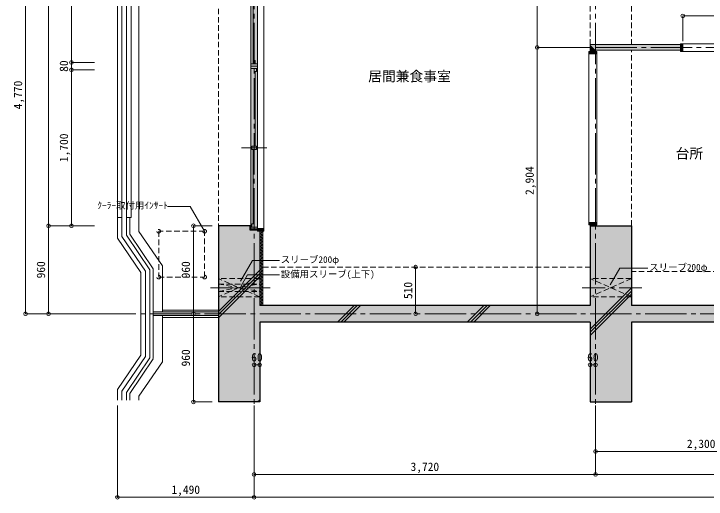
# Model space of a CAD drawing. Units: millimetres at full size, sheet at 1:50. Extents: x -9674 to 32603, y -6794 to 6791.
# Drawn here: x 13695 to 21237, y -5792 to -503 of the extents above; entities that cross this region are included whole.
import ezdxf
from ezdxf.enums import TextEntityAlignment as Align

# ---------------------------------------------------------------- set-up
doc = ezdxf.new("R2010")
doc.units = ezdxf.units.MM
doc.header["$LTSCALE"] = 50
doc.header["$PDMODE"] = 32
doc.header["$PDSIZE"] = 40
for name, pattern in [('CHAIN1', [8, 5, -1, 1, -1]), ('CHAIN2', [12, 9, -1, 1, -1]), ('DASHED1', [1.8, 1.2, -0.6])]:
    doc.linetypes.add(name, pattern=pattern)
for name, color, linetype, lineweight in [('1-0_芯', 7, 'CHAIN2', 9), ('1-1_躯体', 2, 'Continuous', 25), ('1-2_間仕切', 3, 'Continuous', 18), ('1-3_建具', 3, 'Continuous', 18), ('1-6_ﾊﾞﾙｺﾆｰ・階段', 4, 'Continuous', 9), ('1-7_その他', 7, 'DASHED1', 9), ('1-8_ハッチ', 4, 'Continuous', 9), ('1-A_文字', 7, 'Continuous', 9), ('1-B_寸法', 7, 'Continuous', 9), ('1-C_梁', 7, 'DASHED1', 9)]:
    doc.layers.add(name, color=color, linetype=linetype, lineweight=lineweight)
for name, color, linetype in [('4-0', 1, 'Continuous'), ('4-1', 2, 'Continuous'), ('4-2', 4, 'Continuous'), ('4-B', 30, 'Continuous'), ('4-F', 4, 'Continuous')]:
    doc.layers.add(name, color=color, linetype=linetype)
doc.styles.add('ＭＳ ゴシック', font='')
doc.styles.get('ＭＳ ゴシック').set_extended_font_data('MS Gothic')

msp = doc.modelspace()

# ---------------------------------------------------------------- linework, layer by layer
at = {"layer": '1-0_芯'}
for p, q in [((16312.51, 4197.52), (16312.51, -4772.48)), ((20032.51, 4197.52), (20032.51, -4772.48)), ((20032.51, -868.48), (25282.51, -868.48)), ((14572.51, -3772.48), (31582.51, -3772.48))]:
    msp.add_line(p, q, dxfattribs=at)
at = {"layer": '1-1_躯体'}
for p, q in [((16267.51, -2812.48), (15922.51, -2812.48)), ((15922.51, -2812.48), (15922.51, -4732.48)), ((16267.51, -2862.48), (16267.51, -2812.48)), ((16347.51, -2862.48), (16267.51, -2862.48)), ((19972.51, -2812.48), (19972.51, -3682.48)), ((16372.51, -2872.48), (16372.51, -3682.48)), ((19972.51, -3682.48), (16372.51, -3682.48)), ((24922.51, -3682.48), (20422.51, -3682.48)), ((19972.51, -3862.48), (16372.51, -3862.48)), ((16372.51, -3862.48), (16372.51, -4732.48)), ((19972.51, -3862.48), (19972.51, -4732.48)), ((24922.51, -3862.48), (20422.51, -3862.48)), ((20422.51, -3862.48), (20422.51, -4732.48)), ((16372.51, -4732.48), (15922.51, -4732.48)), ((19972.51, -4732.48), (20422.51, -4732.48))]:
    msp.add_line(p, q, dxfattribs=at)
msp.add_lwpolyline([(19972.51, -2812.48), (20422.51, -2812.48), (20422.51, -3682.48)], dxfattribs=at)
at = {"layer": '1-2_間仕切'}
for p, q in [((20032.51, -898.48), (20957.51, -898.48)), ((19972.51, -2812.48), (19972.51, -2802.48)), ((20035.01, -2802.48), (20035.01, -2812.48))]:
    msp.add_line(p, q, dxfattribs=at)
msp.add_lwpolyline([(19972.51, -914.48), (19972.51, -838.48), (20957.51, -838.48)], dxfattribs=at)
at = {"layer": '1-3_建具', "color": 7, "lineweight": 9}
for p, q in [((16419.51, -2842.48), (16419.51, 2267.52)), ((16277.51, 957.52), (16277.51, -1032.48)), ((16347.51, 957.52), (16347.51, -1032.48)), ((21732.51, -829.48), (20982.51, -829.48)), ((19960.01, -939.48), (19960.01, -2777.48)), ((20045.01, -2777.48), (20045.01, -939.48)), ((20982.51, -914.48), (21732.51, -914.48)), ((16277.51, -1032.48), (16277.51, -1112.48)), ((16347.51, -1047.48), (16277.51, -1047.48)), ((16347.51, -1112.48), (16347.51, -1032.48)), ((16277.51, -1072.48), (16347.51, -1072.48)), ((16347.51, -1097.48), (16277.51, -1097.48)), ((16277.51, -1112.48), (16277.51, -2812.48)), ((16347.51, -1112.48), (16347.51, -2812.48)), ((16174.03, -1962.48), (16450.99, -1962.48)), ((16277.51, -2847.48), (16277.51, -2812.48)), ((16347.51, -2827.48), (16277.51, -2827.48)), ((16277.51, -2847.48), (16347.51, -2847.48)), ((16347.51, -2812.48), (16347.51, -2847.48))]:
    msp.add_line(p, q, dxfattribs=at)
at = {"layer": '1-3_建具'}
for p, q in [((16300.51, -54.98), (16300.51, -1012.48)), ((20957.51, -829.48), (20957.51, -914.48)), ((20957.51, -829.48), (20982.51, -829.48)), ((20982.51, -829.48), (20982.51, -914.48)), ((19960.01, -914.48), (19960.01, -939.48)), ((19960.01, -914.48), (20045.01, -914.48)), ((19960.01, -939.48), (20045.01, -939.48)), ((20045.01, -914.48), (20045.01, -939.48)), ((20957.51, -914.48), (20982.51, -914.48)), ((16324.51, -1012.48), (16300.51, -1012.48)), ((16300.51, -1012.48), (16300.51, -1047.48)), ((16324.51, -1012.48), (16324.51, -1047.48)), ((16312.51, -1132.48), (16312.51, -1097.48)), ((16336.51, -1132.48), (16336.51, -1097.48)), ((16336.51, -1132.48), (16312.51, -1132.48)), ((16324.51, -1132.48), (16324.51, -1944.98)), ((16288.51, -1979.98), (16288.51, -1944.98)), ((16312.51, -1979.98), (16312.51, -1944.98)), ((16336.51, -1979.98), (16288.51, -1979.98)), ((16300.51, -1979.98), (16300.51, -2792.48)), ((19960.01, -2777.48), (19960.01, -2802.48)), ((19960.01, -2777.48), (20045.01, -2777.48)), ((20045.01, -2777.48), (20045.01, -2802.48)), ((16288.51, -2792.48), (16312.51, -2792.48)), ((16288.51, -2792.48), (16288.51, -2827.48)), ((16312.51, -2792.48), (16312.51, -2827.48)), ((16347.51, -2872.48), (16347.51, -2842.48)), ((19960.01, -2802.48), (20045.01, -2802.48)), ((16419.51, -2872.48), (16347.51, -2872.48))]:
    msp.add_line(p, q, dxfattribs=at)
for points in [[(16336.51, -1979.98), (16336.51, -1944.98), (16288.51, -1944.98)], [(16419.51, -2872.48), (16419.51, -2842.48), (16347.51, -2842.48)]]:
    msp.add_lwpolyline(points, dxfattribs=at)
at = {"layer": '1-6_ﾊﾞﾙｺﾆｰ・階段', "color": 7}
for p, q in [((14822.51, -2946.48), (14822.51, 4097.52)), ((14872.51, -2931.12), (14872.51, 4097.52)), ((14922.51, -2915.76), (14922.51, 4097.52)), ((14972.51, -2722.48), (14972.51, 1197.52)), ((14872.51, -2722.48), (14822.51, -2722.48)), ((14972.51, -2722.48), (14922.51, -2722.48)), ((14957.51, -2905.02), (14957.51, -2722.48)), ((14872.51, -2931.12), (15127.51, -3307.12)), ((14922.51, -2915.76), (15177.51, -3291.76)), ((14957.51, -2905.02), (15212.51, -3281.02)), ((14822.51, -2946.48), (15077.51, -3322.48)), ((15212.51, -4258.07), (15212.51, -3281.02)), ((15077.51, -4222.48), (15077.51, -3322.48)), ((15922.51, -3752.48), (15212.51, -3752.48)), ((15922.51, -3792.48), (15212.51, -3792.48)), ((14822.51, -4598.48), (15077.51, -4222.48)), ((14957.51, -4639.94), (15212.51, -4263.94)), ((14822.51, -4598.48), (14822.51, -4713.89)), ((14872.51, -4613.83), (14872.51, -4713.89)), ((14922.51, -4629.19), (14922.51, -4713.89)), ((14957.51, -4639.94), (14957.51, -4713.89))]:
    msp.add_line(p, q, dxfattribs=at)
at = {"layer": '1-6_ﾊﾞﾙｺﾆｰ・階段'}
for p, q in [((15057.51, 3177.52), (15057.51, -2874.3)), ((15057.51, -2874.3), (15312.51, -3250.3)), ((15312.51, -3752.48), (15312.51, -3250.3)), ((15922.51, -3732.48), (15312.51, -3732.48)), ((15312.51, -4294.65), (15312.51, -3792.48)), ((15922.51, -3812.48), (15312.51, -3812.48)), ((15057.51, -4670.65), (15312.51, -4294.65)), ((15057.51, -4670.65), (15057.51, -4713.89))]:
    msp.add_line(p, q, dxfattribs=at)
at = {"layer": '1-6_ﾊﾞﾙｺﾆｰ・階段', "color": 7}
for points in [[(14872.51, -4613.83), (15127.51, -4237.83), (15127.51, -3307.12)], [(14922.51, -4629.19), (15177.51, -4253.19), (15177.51, -3291.76)]]:
    msp.add_lwpolyline(points, dxfattribs=at)
at = {"layer": '1-7_その他'}
for p, q in [((15272.51, -2872.48), (15272.51, -3372.48)), ((15772.51, -2872.48), (15272.51, -2872.48)), ((15772.51, -3372.48), (15772.51, -2872.48)), ((15272.51, -3372.48), (15772.51, -3372.48)), ((16372.51, -3387.48), (15922.51, -3387.48)), ((16372.51, -3387.48), (15922.51, -3587.85)), ((16372.51, -3587.48), (15922.51, -3388.64)), ((20422.51, -3387.48), (19972.51, -3587.85)), ((20422.51, -3387.48), (19972.51, -3387.48)), ((20422.51, -3587.48), (19972.51, -3388.64)), ((15922.51, -3447.48), (16372.51, -3527.48)), ((15922.51, -3527.48), (16372.51, -3447.48)), ((15922.51, -3447.48), (16372.51, -3447.48)), ((15922.51, -3527.48), (16372.51, -3527.48)), ((16372.51, -3587.48), (15922.51, -3587.48)), ((20422.51, -3587.48), (19972.51, -3587.48))]:
    msp.add_line(p, q, dxfattribs=at)
at = {"layer": '1-7_その他', "linetype": 'CHAIN1'}
for p, q in [((16487.51, -3487.48), (15822.51, -3487.48)), ((20537.51, -3487.48), (19872.51, -3487.48))]:
    msp.add_line(p, q, dxfattribs=at)
at = {"layer": '1-7_その他'}
for centre in [(15272.51, -2872.48), (15772.51, -2872.48), (15272.51, -3372.48), (15772.51, -3372.48)]:
    msp.add_circle(centre, 20, dxfattribs=at)
at = {"layer": '1-8_ハッチ'}
for p, q in [((16372.51, -2907.19), (16407.23, -2872.48)), ((16372.51, -2886.51), (16407.51, -2921.51)), ((16372.51, -2942.55), (16407.51, -2907.55)), ((16372.51, -2921.87), (16407.51, -2956.87)), ((16393.83, -2872.48), (16407.51, -2886.15)), ((16407.51, -2872.48), (16407.51, -3682.48)), ((16372.51, -2977.9), (16407.51, -2942.9)), ((16372.51, -2957.22), (16407.51, -2992.22)), ((16372.51, -3013.26), (16407.51, -2978.26)), ((16372.51, -2992.58), (16407.51, -3027.58)), ((16372.51, -3048.61), (16407.51, -3013.61)), ((16372.51, -3027.93), (16407.51, -3062.93)), ((16372.51, -3083.97), (16407.51, -3048.97)), ((16372.51, -3063.29), (16407.51, -3098.29)), ((16372.51, -3119.32), (16407.51, -3084.32)), ((16372.51, -3098.64), (16407.51, -3133.64)), ((16372.51, -3154.68), (16407.51, -3119.68)), ((16372.51, -3134), (16407.51, -3169)), ((16372.51, -3190.03), (16407.51, -3155.03)), ((16372.51, -3169.35), (16407.51, -3204.35)), ((16372.51, -3225.39), (16407.51, -3190.39)), ((16372.51, -3204.71), (16407.51, -3239.71)), ((16372.51, -3260.75), (16407.51, -3225.75)), ((16372.51, -3240.06), (16407.51, -3275.06)), ((15922.51, -3746.1), (16372.51, -3296.1)), ((16372.51, -3296.1), (16407.51, -3261.1)), ((16372.51, -3275.42), (16407.51, -3310.42)), ((16372.51, -3331.46), (16407.51, -3296.46)), ((16372.51, -3310.77), (16407.51, -3345.77)), ((15922.51, -3781.46), (16372.51, -3331.46)), ((15922.51, -3816.81), (16372.51, -3366.81)), ((16372.51, -3366.81), (16407.51, -3331.81)), ((16372.51, -3346.13), (16407.51, -3381.13)), ((16372.51, -3402.17), (16407.51, -3367.17)), ((16372.51, -3381.48), (16407.51, -3416.48)), ((16372.51, -3437.52), (16407.51, -3402.52)), ((16372.51, -3416.84), (16407.51, -3451.84)), ((16372.51, -3472.88), (16407.51, -3437.88)), ((16372.51, -3452.2), (16407.51, -3487.2)), ((16372.51, -3508.23), (16407.51, -3473.23)), ((16372.51, -3487.55), (16407.51, -3522.55)), ((16372.51, -3543.59), (16407.51, -3508.59)), ((16372.51, -3522.91), (16407.51, -3557.91)), ((16372.51, -3578.94), (16407.51, -3543.94)), ((19972.51, -3938.74), (20422.51, -3488.74)), ((19972.51, -3974.1), (20422.51, -3524.1)), ((16372.51, -3558.26), (16407.51, -3593.26)), ((16372.51, -3614.3), (16407.51, -3579.3)), ((16372.51, -3593.62), (16407.51, -3628.62)), ((16372.51, -3649.65), (16407.51, -3614.65)), ((19972.51, -4009.45), (20422.51, -3559.45)), ((16372.51, -3628.97), (16407.51, -3663.97)), ((16372.51, -3664.33), (16390.66, -3682.48)), ((16375.04, -3682.48), (16407.51, -3650.01)), ((17220.35, -3862.48), (17400.35, -3682.48)), ((17255.7, -3862.48), (17435.7, -3682.48)), ((17291.06, -3862.48), (17471.06, -3682.48)), ((18634.56, -3862.48), (18814.56, -3682.48)), ((18669.92, -3862.48), (18849.92, -3682.48)), ((18705.27, -3862.48), (18885.27, -3682.48)), ((16350.35, -4732.48), (16372.51, -4710.31))]:
    msp.add_line(p, q, dxfattribs=at)
at = {"layer": '1-A_文字'}
for p, q in [((16164.23, -3417.67), (16295.62, -3190.11)), ((16295.62, -3190.11), (16588.48, -3190.11)), ((20190.95, -3458), (20297.25, -3273.88)), ((20297.25, -3273.88), (20602.17, -3273.88))]:
    msp.add_line(p, q, dxfattribs=at)
for points in [[(15772.51, -2872.48), (15617.04, -2603.19), (15366.97, -2603.19)], [(16171.51, -3467.97), (16240.65, -3348.22), (16588.48, -3348.22)]]:
    msp.add_lwpolyline(points, dxfattribs=at)
at = {"layer": '1-B_寸法'}
for p, q in [((14072.51, -2812.48), (14072.51, 2237.52)), ((13822.51, 997.52), (13822.51, -3772.48)), ((14322.51, -1032.48), (14322.51, 957.52)), ((19396.2, -868.48), (19396.2, 41.52)), ((19967.5, -868.48), (19396.2, -868.48)), ((19396.2, -3772.48), (19396.2, -868.48)), ((14322.51, -1032.48), (14322.51, -1112.48)), ((14322.51, -1032.48), (14572.51, -1032.48)), ((14322.51, -1112.48), (14322.51, -2812.48)), ((14322.51, -1112.48), (14572.51, -1112.48)), ((14072.51, -2812.48), (14572.51, -2812.48)), ((14072.51, -3772.48), (14072.51, -2812.48)), ((15650.6, -2812.48), (15853.36, -2812.48)), ((15650.6, -2812.48), (15650.6, -3772.48)), ((18071.97, -3772.48), (18071.97, -3262.48)), ((13822.51, -3772.48), (14572.51, -3772.48)), ((15650.6, -3772.48), (15650.6, -4732.48)), ((16372.51, -4329.49), (16312.51, -4329.49)), ((20032.51, -4329.49), (19972.51, -4329.49)), ((15650.6, -4732.48), (15853.36, -4732.48)), ((14822.51, -5772.48), (14822.51, -4772.48)), ((16312.51, -5772.48), (16312.51, -4772.48)), ((20032.51, -5522.48), (20032.51, -4772.48)), ((22332.51, -5272.48), (20032.51, -5272.48)), ((16312.51, -5522.48), (20032.51, -5522.48)), ((20032.51, -5522.48), (24982.51, -5522.48)), ((14822.51, -5772.48), (16312.51, -5772.48)), ((16312.51, -5772.48), (29812.51, -5772.48))]:
    msp.add_line(p, q, dxfattribs=at)
msp.add_lwpolyline([(20982.51, -801.96), (20982.51, -525.09), (21732.51, -525.09)], dxfattribs=at)
at = {"layer": '1-B_寸法', "color": 3}
for p in [(20982.51, -525.09), (19396.2, -868.48), (14322.51, -1032.48), (14322.51, -1112.48), (14072.51, -2812.48), (14322.51, -2812.48), (15650.6, -2812.48), (18071.97, -3262.48), (13822.51, -3772.48), (14072.51, -3772.48), (15650.6, -3772.48), (18071.97, -3772.48), (19396.2, -3772.48), (16312.51, -4329.49), (16372.51, -4329.49), (19972.51, -4329.49), (20032.51, -4329.49), (15650.6, -4732.48), (20032.51, -5272.48), (16312.51, -5522.48), (20032.51, -5522.48), (14822.51, -5772.48), (16312.51, -5772.48)]:
    msp.add_point(p, dxfattribs=at)
at = {"layer": '1-C_梁'}
for p, q in [((15922.51, 2252.52), (15922.51, -2812.48)), ((19972.51, -838.48), (19972.51, 950.02)), ((20422.51, -838.48), (20422.51, -0.98)), ((20422.51, -2812.48), (20422.51, -898.48)), ((16407.51, -3262.48), (19972.51, -3262.48)), ((22002.51, -3312.48), (20422.51, -3312.48))]:
    msp.add_line(p, q, dxfattribs=at)
at = {"layer": '4-0'}
for points in [[(15922.51, -4732.48), (16267.51, -2862.48), (16267.51, -2812.48)], [(15922.51, -4732.48), (16267.51, -2812.48), (15922.51, -2812.48)], [(15922.51, -4732.48), (16347.51, -2872.48), (16347.51, -2862.48)], [(15922.51, -4732.48), (16347.51, -2862.48), (16267.51, -2862.48)], [(20422.51, -4732.48), (19972.51, -4732.48), (20422.51, -2812.48), (19972.51, -2812.48)], [(15922.51, -4732.48), (16372.51, -4732.48), (16372.51, -2872.48)], [(15922.51, -4732.48), (16372.51, -2872.48), (16347.51, -2872.48)], [(19972.51, -3682.48), (19972.51, -3862.48), (16372.51, -3682.48), (16372.51, -3862.48)], [(24922.51, -3682.48), (24922.51, -3862.48), (20422.51, -3682.48), (20422.51, -3862.48)]]:
    msp.add_solid(points, dxfattribs=at)
at = {"layer": '4-1'}
msp.add_solid([(16277.51, 2272.52), (16347.51, 2272.52), (16277.51, -2847.48), (16347.51, -2847.48)], dxfattribs=at)
at = {"layer": '4-2'}
for points in [[(20957.51, -829.48), (20982.51, -829.48), (20957.51, -914.48), (20982.51, -914.48)], [(19972.51, -838.48), (19972.51, -914.48), (20032.51, -914.48)], [(19972.51, -838.48), (20032.51, -914.48), (20032.51, -898.48)], [(19972.51, -838.48), (20032.51, -898.48), (20957.51, -898.48)], [(19972.51, -838.48), (20957.51, -898.48), (20957.51, -838.48)], [(19960.01, -914.48), (20045.01, -914.48), (19960.01, -939.48), (20045.01, -939.48)], [(19960.01, -2777.48), (19960.01, -2802.48), (19972.51, -2802.48)], [(19972.51, -2802.48), (20045.01, -2777.48), (19960.01, -2777.48)], [(19972.51, -2802.48), (20045.01, -2802.48), (20045.01, -2777.48)], [(19972.51, -2802.48), (19972.51, -2812.48), (20032.51, -2812.48)], [(19972.51, -2802.48), (20032.51, -2812.48), (20035.01, -2812.48)], [(19972.51, -2802.48), (20035.01, -2812.48), (20035.01, -2802.48)]]:
    msp.add_solid(points, dxfattribs=at)
at = {"layer": '4-B'}
msp.add_solid([(15212.51, -3752.48), (15212.51, -3792.48), (15922.51, -3752.48), (15922.51, -3792.48)], dxfattribs=at)
at = {"layer": '4-F'}
for points in [[(16347.51, -2842.48), (16419.51, -2842.48), (16347.51, -2872.48), (16419.51, -2872.48)], [(16372.51, -2872.48), (16407.51, -2872.48), (16372.51, -3682.48), (16407.51, -3682.48)]]:
    msp.add_solid(points, dxfattribs=at)

# ---------------------------------------------------------------- texts
at = {"layer": '1-A_文字', "style": 'ＭＳ ゴシック'}
for s, height, p in [('居間兼食事室', 110, (17554.66, -1271.88)), ('台所', 110, (20903.54, -2112.97)), ('ｸｰﾗｰ取付用ｲﾝｻｰﾄ', 73.31, (14603.15, -2649.58)), ('スリーブ200φ', 73.31, (16602.59, -3240.04)), ('スリーブ200φ', 73.31, (20616.27, -3323.82)), ('設備用スリーブ(上下)', 73.31, (16602.59, -3398.16))]:
    msp.add_text(s, height=height, dxfattribs=at).set_placement(p, align=Align.BOTTOM_LEFT)
at = {"layer": '1-B_寸法', "style": 'ＭＳ ゴシック'}
for s, p in [('80', (14312.51, -1134.98)), ('4,770', (13812.51, -1543.73)), ('1,700', (14312.51, -2118.73)), ('2,904', (19386.2, -2476.73)), ('960', (14062.51, -3386.23)), ('960', (15640.6, -3386.23)), ('510', (18061.97, -3611.23)), ('960', (15640.6, -4346.23))]:
    msp.add_text(s, height=91.64, rotation=90, dxfattribs=at).set_placement(p, align=Align.BOTTOM_LEFT)
for s, p in [('60', (16280.01, -4319.49)), ('60', (19940.01, -4319.49)), ('2,300', (21026.26, -5262.48)), ('3,720', (18016.26, -5512.48)), ('1,490', (15411.26, -5762.48))]:
    msp.add_text(s, height=91.64, dxfattribs=at).set_placement(p, align=Align.BOTTOM_LEFT)

doc.saveas('drawing.dxf')
